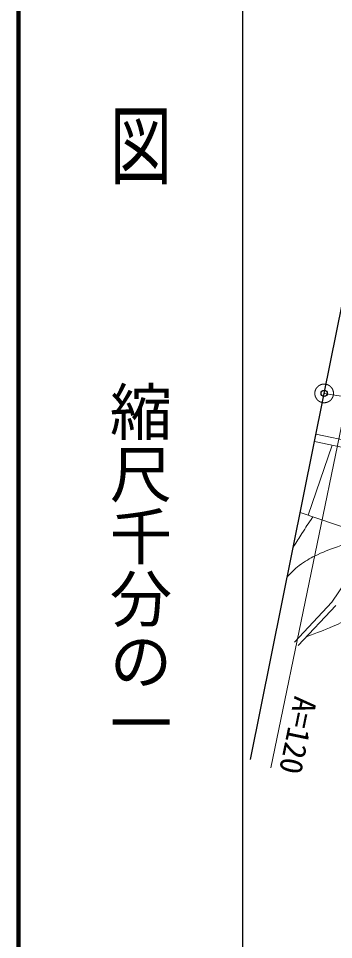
# Model space of a CAD drawing. Units: millimetres, scale not verified. Extents: x 40000 to 680000, y 20000 to 380000.
# Drawn here: x 40000 to 65318, y 246104 to 320093 of the extents above; entities that cross this region are included whole.
import ezdxf
from ezdxf.enums import TextEntityAlignment as Align

# ---------------------------------------------------------------- set-up
doc = ezdxf.new("R2010")
doc.units = ezdxf.units.MM
doc.header["$LTSCALE"] = 1000
doc.header["$PDMODE"] = 32
doc.header["$PDSIZE"] = 500
doc.linetypes.add('CHAIN', pattern=[18.5, 12, -1.5, 3.5, -1.5])
for name, color, linetype, lineweight in [('M-BMK', 2, 'CHAIN', 13), ('M-BMK-OTRS', 5, 'Continuous', 25), ('M-STR-HTXT', 7, 'Continuous', 13), ('M-TTL', 2, 'Continuous', 140), ('M-TTL-BAND', 7, 'Continuous', 25), ('M-WORK', 1, 'Continuous', 13)]:
    doc.layers.add(name, color=color, linetype=linetype, lineweight=lineweight)
doc.layers.add('M-OTRS', color=6, linetype='Continuous')
doc.styles.add('@ＭＳ ゴシック', font='')
doc.styles.add('ＭＳ ゴシック', font='')
doc.styles.get('@ＭＳ ゴシック').set_extended_font_data('@MS Gothic')
doc.styles.get('ＭＳ ゴシック').set_extended_font_data('MS Gothic')

msp = doc.modelspace()

# ---------------------------------------------------------------- linework, layer by layer
at = {"layer": 'M-BMK'}
msp.add_line((64561, 289974), (66445, 289663), dxfattribs=at)
msp.add_circle((64561, 289974), 750, dxfattribs=at)
at = {"layer": 'M-BMK-OTRS'}
for p, q in [((64561, 289974), (70486, 319383)), ((58635, 260565), (64561, 289974))]:
    msp.add_line(p, q, dxfattribs=at)
at = {"layer": 'M-OTRS'}
msp.add_point((64561, 289974), dxfattribs=at)
at = {"layer": 'M-STR-HTXT'}
msp.add_line((66445, 289663), (60279, 259896), dxfattribs=at)
at = {"layer": 'M-TTL'}
msp.add_line((40000, 380000), (40000, 20000), dxfattribs=at)
at = {"layer": 'M-TTL-BAND'}
msp.add_line((58000, 370000), (58000, 20000), dxfattribs=at)
at = {"layer": 'M-WORK'}
for p, q in [((63899, 286689), (70871, 285262)), ((63286, 280197), (65196, 285811)), ((63778, 286102), (70725, 284679)), ((62635, 280419), (68506, 278422)), ((65178, 273201), (67549, 276725)), ((62176, 270004), (65178, 273201)), ((62467, 269730), (65491, 272951))]:
    msp.add_line(p, q, dxfattribs=at)
for points, knots in [([(62065, 277588), (62407, 278145), (62496, 278288), (62780, 278733), (63115, 279260), (63226, 279426), (63654, 280072)], [0, 0, 0, 0, 1, 1, 1, 2, 2, 2, 2]), ([(61590, 275234), (62080, 275744), (62246, 275920), (62736, 276275), (63205, 276614), (63498, 276764), (64019, 277014), (64728, 277354), (65155, 277477), (65890, 277754), (66765, 278082), (67056, 278177), (68148, 278543)], [0, 0, 0, 0, 1, 1, 1, 2, 2, 2, 3, 3, 3, 4, 4, 4, 4]), ([(63106, 270410), (64148, 270799), (64436, 270911), (65272, 271272), (66248, 271694), (66797, 271934), (67729, 272446), (68558, 272901), (68840, 273080), (69796, 273708)], [0, 0, 0, 0, 1, 1, 1, 2, 2, 2, 3, 3, 3, 3])]:
    msp.add_open_spline(points, degree=3, knots=knots, dxfattribs=at)

# ---------------------------------------------------------------- texts
at = {"layer": 'M-STR-HTXT', "style": 'ＭＳ ゴシック'}
msp.add_text('A=120', height=1833, rotation=258.297, dxfattribs=at).set_placement((63093, 265547), align=Align.MIDDLE_LEFT)
at = {"layer": 'M-TTL-BAND', "style": '@ＭＳ ゴシック', "width": 1.4}
msp.add_text('平  面  図', height=3666, rotation=270, dxfattribs=at).set_placement((49777, 306475), align=Align.MIDDLE_RIGHT)
at = {"layer": 'M-TTL-BAND', "style": '@ＭＳ ゴシック'}
msp.add_text('縮尺千分の一', height=3666, rotation=270, dxfattribs=at).set_placement((49777, 261030), align=Align.MIDDLE_RIGHT)

doc.saveas('drawing.dxf')
